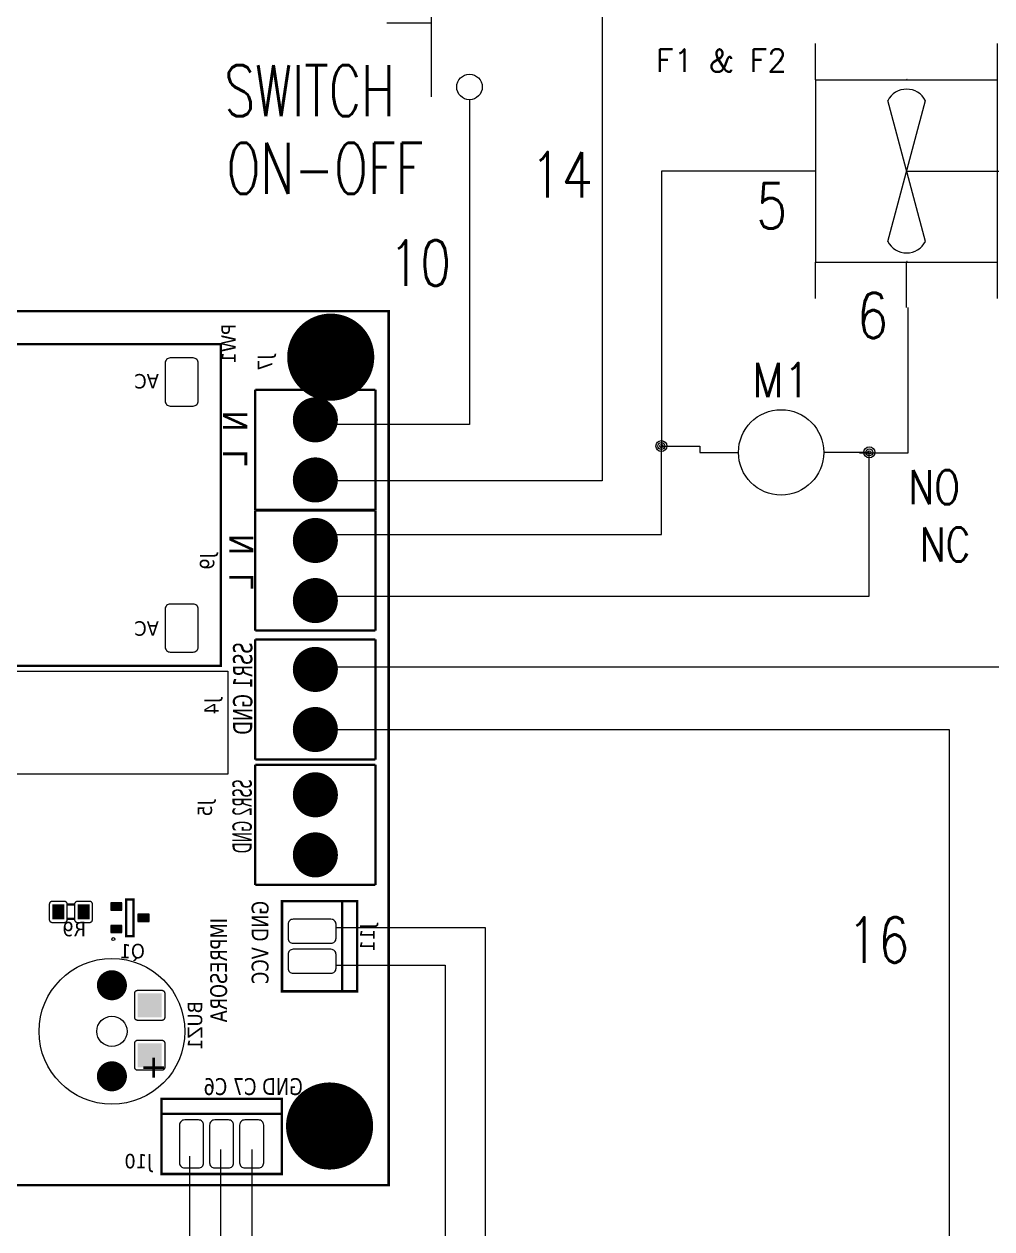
# Model space of a CAD drawing. Header units: millimetres. Extents: x 123.5 to 144.3, y 105.4 to 121.6.
# Drawn here: x 133.85 to 139.17, y 110.91 to 117.53 of the extents above; entities that cross this region are included whole.
import ezdxf
from ezdxf.enums import TextEntityAlignment as Align

# ---------------------------------------------------------------- set-up
doc = ezdxf.new("R2010")
doc.units = ezdxf.units.MM
for name, color, linetype in [('DESC', 250, 'Continuous'), ('MISC', 7, 'Continuous'), ('SYMS', 7, 'Continuous'), ('TAGS', 250, 'Continuous'), ('WIREFIXED', 7, 'Continuous'), ('WIRES', 7, 'Continuous')]:
    doc.layers.add(name, color=color, linetype=linetype)
doc.layers.add('WIRENO', color=7, linetype='Continuous', true_color=0x000000)
doc.styles.get("Standard").update_dxf_attribs({"font": 'tahoma.ttf'})
doc.styles.add('WD', font='romans.shx')

# ---------------------------------------------------------------- blocks, each defined once
blk = doc.blocks.new('VPB11')
for p, q in [((-0.0938, 0.1849), (-0.0938, -0.1801)), ((-0.2022, 0), (-0.0938, 0))]:
    blk.add_line(p, q)
for centre in [(0, 0.1562), (0, -0.1562)]:
    blk.add_circle(centre, 0.0312)
at = {"style": 'WD'}
for tag, p, width in [('INST', (0.1269, 0.3902), 0.7), ('LOC', (0.1269, 0.2206), 0.7), ('TAG1', (0.1269, 0.0644), 0.9), ('XREF', (0.1287, -0.09), 0.7), ('DESC1', (0.1287, -0.242), 0.7), ('DESC2', (0.1287, -0.3982), 0.7)]:
    blk.add_attdef(tag, p, '', height=0.125, dxfattribs=dict(at, width=width))
at = {"linetype": 'Continuous', "style": 'WD'}
for tag, height, flags, p in [('TERM01', 0.125, 8, (-0.055, 0.2223)), ('MFG', 0.01, 9, (-0.1421, -0.0881)), ('CAT', 0.01, 9, (-0.1421, -0.0731))]:
    blk.add_attdef(tag, text='', height=height, dxfattribs=dict(at, flags=flags)).set_placement(p, align=Align.RIGHT)
at = {"color": 7, "style": 'WD', "flags": 1}
for tag, p in [('X2TERM01', (0, 0.1875)), ('X8TERM02', (0, -0.1875))]:
    blk.add_attdef(tag, p, '', height=0.0125, dxfattribs=at)
at = {"color": 7, "style": 'WD'}
for tag, p in [('X4LINK', (-0.2656, 0)), ('X1LINK', (0, 0))]:
    blk.add_attdef(tag, p, '', height=0.01, dxfattribs=at)
at = {"style": 'WD'}
for tag, flags, p in [('FAMILY', 9, (-0.1421, -0.0365)), ('CONTACT', 1, (-0.1421, -0.0531))]:
    blk.add_attdef(tag, text='', height=0.01, dxfattribs=dict(at, flags=flags)).set_placement(p, align=Align.RIGHT)
at = {"linetype": 'Continuous', "style": 'WD', "flags": 9}
blk.add_attdef('ASSYCODE', text='', height=0.01, dxfattribs=at).set_placement((-0.1551, -0.1064), align=Align.CENTER)
at = {"linetype": 'Continuous', "style": 'WD', "flags": 8}
blk.add_attdef('TERM02', text='', height=0.125, dxfattribs=at).set_placement((-0.0407, -0.2291), align=Align.TOP_RIGHT)
blk = doc.blocks.new('RPAD')
blk.add_trace([(-0.5, -0.5), (-0.5, 0.5), (0.5, -0.5), (0.5, 0.5)])
blk = doc.blocks.new('EPAD')
at = {"const_width": 0.5}
blk.add_lwpolyline([(-0.25, 0, 1), (0.25, 0, 1)], format="xyb", close=True, dxfattribs=at)
blk = doc.blocks.new('mufla rampa')
for points, const_width in [([(145.7571, 110.8458), (150.3083, 110.8458), (150.3083, 113.7552), (145.7571, 113.7552), (145.7571, 110.8458)], 0.008), ([(145.7571, 110.8458), (150.3083, 110.8458), (150.3083, 113.7552), (145.7571, 113.7552), (145.7571, 110.8458)], 0.008), ([(145.7571, 110.8458), (150.3083, 110.8458), (150.3083, 113.7552), (145.7571, 113.7552), (145.7571, 110.8458)], 0.008), ([(147.6863, 112.5741), (149.7492, 112.5741), (149.7492, 113.645), (147.6863, 113.645), (147.6863, 112.5741)], 0.008), ([(147.6863, 112.5741), (149.7492, 112.5741), (149.7492, 113.645), (147.6863, 113.645), (147.6863, 112.5741)], 0.008), ([(147.6863, 112.5741), (149.7492, 112.5741), (149.7492, 113.645), (147.6863, 113.645), (147.6863, 112.5741)], 0.008), ([(150.2642, 113.493), (149.8642, 113.493)], 0.008), ([(149.8642, 113.093), (149.8642, 113.493)], 0.008), ([(150.2642, 113.493), (149.8642, 113.493)], 0.008), ([(149.8642, 113.093), (149.8642, 113.493)], 0.008), ([(150.2642, 113.493), (149.8642, 113.493)], 0.008), ([(149.8642, 113.093), (149.8642, 113.493)], 0.008), ([(150.2642, 113.093), (150.2642, 113.493)], 0.008), ([(150.2642, 113.093), (150.2642, 113.493)], 0.008), ([(150.2642, 113.093), (150.2642, 113.493)], 0.008), ([(150.2642, 113.093), (149.8642, 113.093)], 0.008), ([(150.2642, 113.093), (149.8642, 113.093)], 0.008), ([(150.2642, 113.093), (149.8642, 113.093)], 0.008), ([(150.2642, 113.0915), (149.8642, 113.0915)], 0.008), ([(149.8642, 112.6915), (149.8642, 113.0915)], 0.008), ([(150.2642, 113.0915), (149.8642, 113.0915)], 0.008), ([(149.8642, 112.6915), (149.8642, 113.0915)], 0.008), ([(150.2642, 113.0915), (149.8642, 113.0915)], 0.008), ([(149.8642, 112.6915), (149.8642, 113.0915)], 0.008), ([(150.2642, 112.6915), (150.2642, 113.0915)], 0.008), ([(150.2642, 112.6915), (150.2642, 113.0915)], 0.008), ([(150.2642, 112.6915), (150.2642, 113.0915)], 0.008), ([(150.2642, 112.6915), (149.8642, 112.6915)], 0.008), ([(150.2642, 112.6915), (149.8642, 112.6915)], 0.008), ([(150.2642, 112.6915), (149.8642, 112.6915)], 0.008), ([(149.8642, 112.6623), (150.2642, 112.6623)], 0.008), ([(149.8642, 112.6623), (149.8642, 112.2623)], 0.008), ([(149.8642, 112.6623), (150.2642, 112.6623)], 0.008), ([(149.8642, 112.6623), (149.8642, 112.2623)], 0.008), ([(149.8642, 112.6623), (150.2642, 112.6623)], 0.008), ([(149.8642, 112.6623), (149.8642, 112.2623)], 0.008), ([(150.2642, 112.6623), (150.2642, 112.2623)], 0.008), ([(150.2642, 112.6623), (150.2642, 112.2623)], 0.008), ([(150.2642, 112.6623), (150.2642, 112.2623)], 0.008), ([(149.8642, 112.2623), (150.2642, 112.2623)], 0.008), ([(149.8642, 112.2623), (150.2642, 112.2623)], 0.008), ([(149.8642, 112.2623), (150.2642, 112.2623)], 0.008), ([(149.8642, 112.245), (150.2642, 112.245)], 0.008), ([(149.8642, 112.245), (149.8642, 111.845)], 0.008), ([(149.8642, 112.245), (150.2642, 112.245)], 0.008), ([(149.8642, 112.245), (149.8642, 111.845)], 0.008), ([(149.8642, 112.245), (150.2642, 112.245)], 0.008), ([(149.8642, 112.245), (149.8642, 111.845)], 0.008), ([(150.2642, 112.245), (150.2642, 111.845)], 0.008), ([(150.2642, 112.245), (150.2642, 111.845)], 0.008), ([(150.2642, 112.245), (150.2642, 111.845)], 0.008), ([(149.8642, 111.845), (150.2642, 111.845)], 0.008), ([(149.8642, 111.845), (150.2642, 111.845)], 0.008), ([(149.8642, 111.845), (150.2642, 111.845)], 0.008), ([(149.2376, 111.7802), (149.2656, 111.7802)], 0.008), ([(149.2376, 111.7802), (149.2656, 111.7802)], 0.008), ([(149.2376, 111.7802), (149.2656, 111.7802)], 0.008), ([(149.4349, 111.7966), (149.4586, 111.7966), (149.4586, 111.6745), (149.4349, 111.6745), (149.4349, 111.7966)], 0.00787), ([(149.4349, 111.7966), (149.4586, 111.7966), (149.4586, 111.6745), (149.4349, 111.6745), (149.4349, 111.7966)], 0.00787), ([(149.4349, 111.7966), (149.4586, 111.7966), (149.4586, 111.6745), (149.4349, 111.6745), (149.4349, 111.7966)], 0.00787), ([(149.9532, 111.4909), (150.2032, 111.4909), (150.2032, 111.7909), (149.9532, 111.7909), (149.9532, 111.4909)], 0.008), ([(149.9532, 111.4909), (150.2032, 111.4909), (150.2032, 111.7909), (149.9532, 111.7909), (149.9532, 111.4909)], 0.008), ([(149.9532, 111.4909), (150.2032, 111.4909), (150.2032, 111.7909), (149.9532, 111.7909), (149.9532, 111.4909)], 0.008), ([(150.1532, 111.4909), (150.1532, 111.7909)], 0.008), ([(150.1532, 111.4909), (150.1532, 111.7909)], 0.008), ([(150.1532, 111.4909), (150.1532, 111.7909)], 0.008), ([(149.2376, 111.7322), (149.2646, 111.7322)], 0.008), ([(149.2376, 111.7322), (149.2646, 111.7322)], 0.008), ([(149.2376, 111.7322), (149.2646, 111.7322)], 0.008), ([(149.5522, 110.8829), (149.9522, 110.8829), (149.9522, 111.1329), (149.5522, 111.1329), (149.5522, 110.8829)], 0.008), ([(149.5522, 110.8829), (149.9522, 110.8829), (149.9522, 111.1329), (149.5522, 111.1329), (149.5522, 110.8829)], 0.008), ([(149.5522, 110.8829), (149.9522, 110.8829), (149.9522, 111.1329), (149.5522, 111.1329), (149.5522, 110.8829)], 0.008), ([(149.9522, 111.0829), (149.5522, 111.0829)], 0.008), ([(149.9522, 111.0829), (149.5522, 111.0829)], 0.008), ([(149.9522, 111.0829), (149.5522, 111.0829)], 0.008)]:
    blk.add_lwpolyline(points, dxfattribs=dict(const_width=const_width))
for points in [[(149.5813, 113.439), (149.6573, 113.439), (149.6608, 113.4394), (149.664, 113.4403), (149.6669, 113.4419), (149.6694, 113.4439), (149.6715, 113.4464), (149.673, 113.4493), (149.674, 113.4525), (149.6743, 113.456), (149.6743, 113.582), (149.674, 113.5855), (149.673, 113.5887), (149.6715, 113.5916), (149.6694, 113.5941), (149.6669, 113.5962), (149.664, 113.5977), (149.6608, 113.5987), (149.6573, 113.599), (149.5813, 113.599), (149.5779, 113.5987), (149.5746, 113.5977), (149.5717, 113.5962), (149.5692, 113.5941), (149.5672, 113.5916), (149.5656, 113.5887), (149.5647, 113.5855), (149.5643, 113.582), (149.5643, 113.456), (149.5647, 113.4525), (149.5656, 113.4493), (149.5672, 113.4464), (149.5692, 113.4439), (149.5717, 113.4419), (149.5746, 113.4403), (149.5779, 113.4394), (149.5813, 113.439)], [(149.5813, 112.6201), (149.6573, 112.6201), (149.6608, 112.6205), (149.664, 112.6214), (149.6669, 112.623), (149.6694, 112.625), (149.6715, 112.6275), (149.673, 112.6304), (149.674, 112.6336), (149.6743, 112.6371), (149.6743, 112.7631), (149.674, 112.7666), (149.673, 112.7698), (149.6715, 112.7727), (149.6694, 112.7752), (149.6669, 112.7773), (149.664, 112.7788), (149.6608, 112.7798), (149.6573, 112.7801), (149.5813, 112.7801), (149.5779, 112.7798), (149.5746, 112.7788), (149.5717, 112.7773), (149.5692, 112.7752), (149.5672, 112.7727), (149.5656, 112.7698), (149.5647, 112.7666), (149.5643, 112.7631), (149.5643, 112.6371), (149.5647, 112.6336), (149.5656, 112.6304), (149.5672, 112.6275), (149.5692, 112.625), (149.5717, 112.623), (149.5746, 112.6214), (149.5779, 112.6205), (149.5813, 112.6201)], [(149.1886, 111.7202), (149.2286, 111.7202), (149.2296, 111.7203), (149.2306, 111.7204), (149.2316, 111.7207), (149.2325, 111.721), (149.2334, 111.7214), (149.2342, 111.7219), (149.235, 111.7225), (149.2357, 111.7231), (149.2363, 111.7238), (149.2369, 111.7246), (149.2374, 111.7254), (149.2378, 111.7263), (149.2381, 111.7272), (149.2384, 111.7282), (149.2385, 111.7292), (149.2386, 111.7302), (149.2386, 111.7802), (149.2385, 111.7813), (149.2384, 111.7823), (149.2381, 111.7832), (149.2378, 111.7842), (149.2374, 111.785), (149.2369, 111.7859), (149.2363, 111.7866), (149.2357, 111.7873), (149.235, 111.788), (149.2342, 111.7886), (149.2334, 111.7891), (149.2325, 111.7895), (149.2316, 111.7898), (149.2306, 111.79), (149.2296, 111.7902), (149.2286, 111.7902), (149.1886, 111.7902), (149.1875, 111.7902), (149.1865, 111.79), (149.1855, 111.7898), (149.1846, 111.7895), (149.1837, 111.7891), (149.1829, 111.7886), (149.1822, 111.788), (149.1814, 111.7873), (149.1808, 111.7866), (149.1802, 111.7859), (149.1797, 111.785), (149.1793, 111.7842), (149.179, 111.7832), (149.1788, 111.7823), (149.1786, 111.7813), (149.1786, 111.7802), (149.1786, 111.7302), (149.1786, 111.7292), (149.1788, 111.7282), (149.179, 111.7272), (149.1793, 111.7263), (149.1797, 111.7254), (149.1802, 111.7246), (149.1808, 111.7238), (149.1814, 111.7231), (149.1822, 111.7225), (149.1829, 111.7219), (149.1837, 111.7214), (149.1846, 111.721), (149.1855, 111.7207), (149.1865, 111.7204), (149.1875, 111.7203), (149.1886, 111.7202)], [(149.2726, 111.7202), (149.3126, 111.7202), (149.3136, 111.7203), (149.3146, 111.7204), (149.3156, 111.7207), (149.3165, 111.721), (149.3174, 111.7214), (149.3182, 111.7219), (149.319, 111.7225), (149.3197, 111.7231), (149.3203, 111.7238), (149.3209, 111.7246), (149.3214, 111.7254), (149.3218, 111.7263), (149.3221, 111.7272), (149.3224, 111.7282), (149.3225, 111.7292), (149.3226, 111.7302), (149.3226, 111.7802), (149.3225, 111.7813), (149.3224, 111.7823), (149.3221, 111.7832), (149.3218, 111.7842), (149.3214, 111.785), (149.3209, 111.7859), (149.3203, 111.7866), (149.3197, 111.7873), (149.319, 111.788), (149.3182, 111.7886), (149.3174, 111.7891), (149.3165, 111.7895), (149.3156, 111.7898), (149.3146, 111.79), (149.3136, 111.7902), (149.3126, 111.7902), (149.2726, 111.7902), (149.2715, 111.7902), (149.2705, 111.79), (149.2695, 111.7898), (149.2686, 111.7895), (149.2677, 111.7891), (149.2669, 111.7886), (149.2662, 111.788), (149.2654, 111.7873), (149.2648, 111.7866), (149.2642, 111.7859), (149.2637, 111.785), (149.2633, 111.7842), (149.263, 111.7832), (149.2628, 111.7823), (149.2626, 111.7813), (149.2626, 111.7802), (149.2626, 111.7302), (149.2626, 111.7292), (149.2628, 111.7282), (149.263, 111.7272), (149.2633, 111.7263), (149.2637, 111.7254), (149.2642, 111.7246), (149.2648, 111.7238), (149.2654, 111.7231), (149.2662, 111.7225), (149.2669, 111.7219), (149.2677, 111.7214), (149.2686, 111.721), (149.2695, 111.7207), (149.2705, 111.7204), (149.2715, 111.7203), (149.2726, 111.7202)], [(149.383, 111.785), (149.383, 111.761), (149.42, 111.761), (149.42, 111.785), (149.383, 111.785)], [(149.4735, 111.7476), (149.4735, 111.7236), (149.5105, 111.7236), (149.5105, 111.7476), (149.4735, 111.7476)], [(150.1332, 111.6679), (150.1332, 111.7139), (150.1329, 111.7173), (150.1319, 111.7205), (150.1304, 111.7234), (150.1283, 111.7259), (150.1258, 111.728), (150.1229, 111.7295), (150.1197, 111.7305), (150.1162, 111.7309), (149.9902, 111.7309), (149.9867, 111.7305), (149.9835, 111.7295), (149.9806, 111.728), (149.9781, 111.7259), (149.9761, 111.7234), (149.9745, 111.7205), (149.9735, 111.7173), (149.9732, 111.7139), (149.9732, 111.6679), (149.9735, 111.6644), (149.9745, 111.6612), (149.9761, 111.6583), (149.9781, 111.6558), (149.9806, 111.6537), (149.9835, 111.6522), (149.9867, 111.6512), (149.9902, 111.6509), (150.1162, 111.6509), (150.1197, 111.6512), (150.1229, 111.6522), (150.1258, 111.6537), (150.1283, 111.6558), (150.1304, 111.6583), (150.1319, 111.6612), (150.1329, 111.6644), (150.1332, 111.6679)], [(149.383, 111.7102), (149.383, 111.6862), (149.42, 111.6862), (149.42, 111.7102), (149.383, 111.7102)], [(150.1332, 111.5679), (150.1332, 111.6139), (150.1329, 111.6173), (150.1319, 111.6205), (150.1304, 111.6234), (150.1283, 111.6259), (150.1258, 111.628), (150.1229, 111.6295), (150.1197, 111.6305), (150.1162, 111.6309), (149.9902, 111.6309), (149.9867, 111.6305), (149.9835, 111.6295), (149.9806, 111.628), (149.9781, 111.6259), (149.9761, 111.6234), (149.9745, 111.6205), (149.9735, 111.6173), (149.9732, 111.6139), (149.9732, 111.5679), (149.9735, 111.5644), (149.9745, 111.5612), (149.9761, 111.5583), (149.9781, 111.5558), (149.9806, 111.5537), (149.9835, 111.5522), (149.9867, 111.5512), (149.9902, 111.5509), (150.1162, 111.5509), (150.1197, 111.5512), (150.1229, 111.5522), (150.1258, 111.5537), (150.1283, 111.5558), (150.1304, 111.5583), (150.1319, 111.5612), (150.1329, 111.5644), (150.1332, 111.5679)], [(149.563, 111.4842), (149.563, 111.4042), (149.563, 111.4032), (149.5628, 111.4022), (149.5626, 111.4012), (149.5623, 111.4003), (149.5618, 111.3994), (149.5613, 111.3986), (149.5608, 111.3978), (149.5601, 111.3971), (149.5594, 111.3965), (149.5587, 111.3959), (149.5578, 111.3954), (149.557, 111.395), (149.556, 111.3947), (149.5551, 111.3944), (149.5541, 111.3943), (149.553, 111.3942), (149.473, 111.3942), (149.472, 111.3943), (149.471, 111.3944), (149.47, 111.3947), (149.4691, 111.395), (149.4682, 111.3954), (149.4674, 111.3959), (149.4666, 111.3965), (149.4659, 111.3971), (149.4653, 111.3978), (149.4647, 111.3986), (149.4642, 111.3994), (149.4638, 111.4003), (149.4635, 111.4012), (149.4632, 111.4022), (149.4631, 111.4032), (149.463, 111.4042), (149.463, 111.4842), (149.4631, 111.4853), (149.4632, 111.4863), (149.4635, 111.4872), (149.4638, 111.4881), (149.4642, 111.489), (149.4647, 111.4899), (149.4653, 111.4906), (149.4659, 111.4913), (149.4666, 111.492), (149.4674, 111.4925), (149.4682, 111.493), (149.4691, 111.4934), (149.47, 111.4938), (149.471, 111.494), (149.472, 111.4942), (149.473, 111.4942), (149.553, 111.4942), (149.5541, 111.4942), (149.5551, 111.494), (149.556, 111.4938), (149.557, 111.4934), (149.5578, 111.493), (149.5587, 111.4925), (149.5594, 111.492), (149.5601, 111.4913), (149.5608, 111.4906), (149.5613, 111.4899), (149.5618, 111.489), (149.5623, 111.4881), (149.5626, 111.4872), (149.5628, 111.4863), (149.563, 111.4853), (149.563, 111.4842)], [(149.563, 111.3182), (149.563, 111.2382), (149.563, 111.2372), (149.5628, 111.2362), (149.5626, 111.2352), (149.5623, 111.2343), (149.5618, 111.2334), (149.5613, 111.2326), (149.5608, 111.2318), (149.5601, 111.2311), (149.5594, 111.2305), (149.5587, 111.2299), (149.5578, 111.2294), (149.557, 111.229), (149.556, 111.2287), (149.5551, 111.2284), (149.5541, 111.2283), (149.553, 111.2282), (149.473, 111.2282), (149.472, 111.2283), (149.471, 111.2284), (149.47, 111.2287), (149.4691, 111.229), (149.4682, 111.2294), (149.4674, 111.2299), (149.4666, 111.2305), (149.4659, 111.2311), (149.4653, 111.2318), (149.4647, 111.2326), (149.4642, 111.2334), (149.4638, 111.2343), (149.4635, 111.2352), (149.4632, 111.2362), (149.4631, 111.2372), (149.463, 111.2382), (149.463, 111.3182), (149.4631, 111.3193), (149.4632, 111.3203), (149.4635, 111.3212), (149.4638, 111.3221), (149.4642, 111.323), (149.4647, 111.3239), (149.4653, 111.3246), (149.4659, 111.3253), (149.4666, 111.326), (149.4674, 111.3265), (149.4682, 111.327), (149.4691, 111.3274), (149.47, 111.3278), (149.471, 111.328), (149.472, 111.3282), (149.473, 111.3282), (149.553, 111.3282), (149.5541, 111.3282), (149.5551, 111.328), (149.556, 111.3278), (149.557, 111.3274), (149.5578, 111.327), (149.5587, 111.3265), (149.5594, 111.326), (149.5601, 111.3253), (149.5608, 111.3246), (149.5613, 111.3239), (149.5618, 111.323), (149.5623, 111.3221), (149.5626, 111.3212), (149.5628, 111.3203), (149.563, 111.3193), (149.563, 111.3182)], [(149.6752, 111.0629), (149.6292, 111.0629), (149.6257, 111.0625), (149.6225, 111.0615), (149.6196, 111.06), (149.6171, 111.0579), (149.6151, 111.0554), (149.6135, 111.0525), (149.6125, 111.0493), (149.6122, 111.0459), (149.6122, 110.9199), (149.6125, 110.9164), (149.6135, 110.9132), (149.6151, 110.9103), (149.6171, 110.9078), (149.6196, 110.9057), (149.6225, 110.9042), (149.6257, 110.9032), (149.6292, 110.9029), (149.6752, 110.9029), (149.6787, 110.9032), (149.6819, 110.9042), (149.6848, 110.9057), (149.6873, 110.9078), (149.6894, 110.9103), (149.6909, 110.9132), (149.6919, 110.9164), (149.6922, 110.9199), (149.6922, 111.0459), (149.6919, 111.0493), (149.6909, 111.0525), (149.6894, 111.0554), (149.6873, 111.0579), (149.6848, 111.06), (149.6819, 111.0615), (149.6787, 111.0625), (149.6752, 111.0629)], [(149.7752, 111.0629), (149.7292, 111.0629), (149.7257, 111.0625), (149.7225, 111.0615), (149.7196, 111.06), (149.7171, 111.0579), (149.7151, 111.0554), (149.7135, 111.0525), (149.7125, 111.0493), (149.7122, 111.0459), (149.7122, 110.9199), (149.7125, 110.9164), (149.7135, 110.9132), (149.7151, 110.9103), (149.7171, 110.9078), (149.7196, 110.9057), (149.7225, 110.9042), (149.7257, 110.9032), (149.7292, 110.9029), (149.7752, 110.9029), (149.7787, 110.9032), (149.7819, 110.9042), (149.7848, 110.9057), (149.7873, 110.9078), (149.7894, 110.9103), (149.7909, 110.9132), (149.7919, 110.9164), (149.7922, 110.9199), (149.7922, 111.0459), (149.7919, 111.0493), (149.7909, 111.0525), (149.7894, 111.0554), (149.7873, 111.0579), (149.7848, 111.06), (149.7819, 111.0615), (149.7787, 111.0625), (149.7752, 111.0629)], [(149.8752, 111.0629), (149.8292, 111.0629), (149.8257, 111.0625), (149.8225, 111.0615), (149.8196, 111.06), (149.8171, 111.0579), (149.8151, 111.0554), (149.8135, 111.0525), (149.8125, 111.0493), (149.8122, 111.0459), (149.8122, 110.9199), (149.8125, 110.9164), (149.8135, 110.9132), (149.8151, 110.9103), (149.8171, 110.9078), (149.8196, 110.9057), (149.8225, 110.9042), (149.8257, 110.9032), (149.8292, 110.9029), (149.8752, 110.9029), (149.8787, 110.9032), (149.8819, 110.9042), (149.8848, 110.9057), (149.8873, 110.9078), (149.8894, 110.9103), (149.8909, 110.9132), (149.8919, 110.9164), (149.8922, 110.9199), (149.8922, 111.0459), (149.8919, 111.0493), (149.8909, 111.0525), (149.8894, 111.0554), (149.8873, 111.0579), (149.8848, 111.06), (149.8819, 111.0615), (149.8787, 111.0625), (149.8752, 111.0629)]]:
    blk.add_lwpolyline(points, close=True)
blk.add_lwpolyline([(149.7726, 112.2132), (148.4942, 112.2132), (148.4942, 112.5569), (149.7726, 112.5569), (149.7726, 112.2132)])
for centre, radius in [((149.3916, 111.6647), 0.00492), ((149.3916, 111.6647), 0.00492), ((149.3916, 111.6647), 0.00492), ((149.387, 111.3576), 0.2426), ((149.387, 111.3576), 0.2426), ((149.387, 111.3576), 0.2426), ((149.387, 111.3576), 0.0504), ((149.387, 111.3576), 0.0504), ((149.387, 111.3576), 0.0504)]:
    blk.add_circle(centre, radius)
for p, xscale, yscale in [((150.1154, 113.6017), 0.29, 0.29), ((150.0642, 113.393), 0.15, 0.15), ((150.0642, 113.193), 0.15, 0.15), ((150.0642, 112.9915), 0.15, 0.15), ((150.0642, 112.7915), 0.15, 0.15), ((150.0642, 112.5623), 0.15, 0.15), ((150.0642, 112.3623), 0.15, 0.15), ((150.0642, 112.145), 0.15, 0.15), ((150.0642, 111.945), 0.15, 0.15), ((149.387, 111.5111), 0.1, 0.1), ((149.387, 111.208), 0.1, 0.1), ((150.1115, 111.0426), 0.29, 0.29)]:
    blk.add_blockref('EPAD', p, dxfattribs=dict(xscale=xscale, yscale=yscale))
for p, xscale, yscale, rotation in [((149.2086, 111.7552), 0.04, 0.05, 180), ((149.2926, 111.7552), 0.04, 0.05, 180), ((149.4015, 111.773), 0.024, 0.037, 90), ((149.492, 111.7356), 0.024, 0.037, 90), ((149.4015, 111.6982), 0.024, 0.037, 90), ((149.513, 111.4442), 0.08, 0.08, 270), ((149.513, 111.2782), 0.08, 0.08, 270)]:
    blk.add_blockref('RPAD', p, dxfattribs=dict(xscale=xscale, yscale=yscale, rotation=rotation))
at = {"text_generation_flag": 2}
for s, height, rotation, width, p in [('PW1', 0.048, 90, 1.041667, (149.7994, 113.7121)), ('PW1', 0.048, 90, 1.041667, (149.7994, 113.7121)), ('PW1', 0.048, 90, 1.041667, (149.7994, 113.7121)), ('J7', 0.048, 90, 1.041667, (149.9206, 113.6107)), ('J7', 0.048, 90, 1.041667, (149.9206, 113.6107)), ('J7', 0.048, 90, 1.041667, (149.9206, 113.6107)), ('J9', 0.048, 90, 1.041667, (149.7277, 112.9493)), ('J9', 0.048, 90, 1.041667, (149.7277, 112.9493)), ('J9', 0.048, 90, 1.041667, (149.7277, 112.9493)), ('SSR1 GND', 0.064, 90, 0.78125, (149.8542, 112.6524)), ('SSR1 GND', 0.064, 90, 0.78125, (149.8542, 112.6524)), ('SSR1 GND', 0.064, 90, 0.78125, (149.8542, 112.6524)), ('J4', 0.048, 90, 1.041667, (149.7425, 112.4675)), ('J4', 0.048, 90, 1.041667, (149.7425, 112.4675)), ('J4', 0.048, 90, 1.041667, (149.7425, 112.4675)), ('SSR2 GND', 0.064, 90, 0.625, (149.8523, 112.1962)), ('SSR2 GND', 0.064, 90, 0.625, (149.8523, 112.1962)), ('SSR2 GND', 0.064, 90, 0.625, (149.8523, 112.1962)), ('J5', 0.048, 90, 1.041667, (149.7201, 112.127)), ('J5', 0.048, 90, 1.041667, (149.7201, 112.127)), ('J5', 0.048, 90, 1.041667, (149.7201, 112.127)), ('GND VCC', 0.056, 90, 0.892857, (149.9082, 111.7919)), ('GND VCC', 0.056, 90, 0.892857, (149.9082, 111.7919)), ('GND VCC', 0.056, 90, 0.892857, (149.9082, 111.7919)), ('IMPRESORA', 0.056, 90, 0.892857, (149.7702, 111.7349)), ('IMPRESORA', 0.056, 90, 0.892857, (149.7702, 111.7349)), ('IMPRESORA', 0.056, 90, 0.892857, (149.7702, 111.7349)), ('J11', 0.048, 90, 1.041667, (150.2612, 111.7159)), ('J11', 0.048, 90, 1.041667, (150.2612, 111.7159)), ('J11', 0.048, 90, 1.041667, (150.2612, 111.7159)), ('BUZ1', 0.048, 90, 1.041667, (149.6876, 111.4576)), ('BUZ1', 0.048, 90, 1.041667, (149.6876, 111.4576)), ('BUZ1', 0.048, 90, 1.041667, (149.6876, 111.4576)), ('+', 0.08, 270, 1.125, (149.4915, 111.1922)), ('+', 0.08, 270, 1.125, (149.4915, 111.1922)), ('+', 0.08, 270, 1.125, (149.4915, 111.1922))]:
    blk.add_text(s, height=height, rotation=rotation, dxfattribs=dict(at, width=width)).set_placement(p)
at = {"width": 1.041667}
for p in [(149.5432, 113.5455), (149.5432, 113.5455), (149.5432, 113.5455), (149.5432, 112.7226), (149.5432, 112.7226), (149.5432, 112.7226)]:
    blk.add_text('AC', height=0.048, rotation=180, dxfattribs=at).set_placement(p)
at = {"text_generation_flag": 2}
for p in [(149.8373, 113.4245), (149.8373, 113.4245), (149.8373, 113.4245), (149.8583, 113.0135), (149.8583, 113.0135), (149.8583, 113.0135)]:
    blk.add_text('N  L', height=0.08, rotation=90, dxfattribs=at).set_placement(p)
for s, height, width, p in [('R9', 0.048, 1.041667, (149.3006, 111.6742)), ('R9', 0.048, 1.041667, (149.3006, 111.6742)), ('R9', 0.048, 1.041667, (149.3006, 111.6742)), ('Q1', 0.048, 1.041667, (149.4967, 111.6008)), ('Q1', 0.048, 1.041667, (149.4967, 111.6008)), ('Q1', 0.048, 1.041667, (149.4967, 111.6008)), ('GND C7 C6', 0.056, 0.892857, (150.0224, 111.1459)), ('GND C7 C6', 0.056, 0.892857, (150.0224, 111.1459)), ('GND C7 C6', 0.056, 0.892857, (150.0224, 111.1459)), ('J10', 0.048, 1.041667, (149.5212, 110.9018)), ('J10', 0.048, 1.041667, (149.5212, 110.9018)), ('J10', 0.048, 1.041667, (149.5212, 110.9018))]:
    blk.add_text(s, height=height, dxfattribs=dict(at, width=width)).set_placement(p)
blk = doc.blocks.new('WD_WNV')
at = {"style": 'WD', "flags": 1}
for tag, p in [('W01USER', (-0.0625, 0.0938)), ('W02USER', (-0.0625, 0.0859)), ('W03USER', (-0.0625, 0.0781)), ('W04USER', (-0.0625, 0.0703)), ('W05USER', (-0.0625, 0.0625)), ('W06USER', (-0.0625, 0.0547)), ('W07USER', (-0.0625, 0.0469)), ('W08USER', (-0.0625, 0.0391)), ('W09USER', (-0.0625, 0.0312)), ('W10USER', (-0.0625, 0.0234))]:
    blk.add_attdef(tag, text='', height=0.005, dxfattribs=at).set_placement(p, align=Align.CENTER)
at = {"linetype": 'Continuous', "style": 'WD', "width": 0.8}
blk.add_attdef('WIRENO', text='', height=0.125, dxfattribs=at).set_placement((-0.05, 0), align=Align.MIDDLE_RIGHT)
blk = doc.blocks.new('HMS1')
blk.add_circle((0, 0), 0.1562)
at = {"style": 'WD'}
for tag, width, p in [('INST', 0.7, (0.0055, 0.5282)), ('LOC', 0.7, (0.0055, 0.3586)), ('TAG1', 0.9, (0, 0.2024))]:
    blk.add_attdef(tag, text='', height=0.125, dxfattribs=dict(at, width=width)).set_placement(p, align=Align.CENTER)
at = {"style": 'WD', "flags": 9}
blk.add_attdef('FAMILY', text='', height=0.01, dxfattribs=at).set_placement((-0.0053, 0.1698), align=Align.CENTER)
at = {"style": 'WD'}
for tag, p, width in [('DESC1', (1.126, 0.0757), 0.9), ('DESC2', (1.126, -0.0806), 0.9), ('DESC3', (1.126, -0.2368), 0.9), ('XREFNO', (1.3591, -0.3931), 0.8), ('XREFNC', (1.3591, -0.5493), 0.8)]:
    blk.add_attdef(tag, p, '', height=0.125, dxfattribs=dict(at, width=width))
at = {"linetype": 'Continuous', "style": 'WD', "flags": 1}
for tag, p in [('MFG', (0, 0.1404)), ('CAT', (0, 0.1593))]:
    blk.add_attdef(tag, text='', height=0.01, dxfattribs=at).set_placement(p, align=Align.MIDDLE)
at = {"linetype": 'Continuous', "style": 'WD', "flags": 9}
blk.add_attdef('ASSYCODE', text='', height=0.01, dxfattribs=at).set_placement((0.0004, 0.1129), align=Align.CENTER)
at = {"style": 'WD', "flags": 1}
for tag, p in [('X4TERM01', (-0.1562, 0)), ('X1TERM02', (0.1562, 0))]:
    blk.add_attdef(tag, p, '', height=0.0125, dxfattribs=at)
at = {"linetype": 'Continuous', "style": 'WD'}
blk.add_attdef('TERM01', text='', height=0.125, dxfattribs=at).set_placement((-0.2, -0.0349), align=Align.TOP_RIGHT)
blk.add_attdef('TERM02', text='', height=0.125, dxfattribs=at).set_placement((0.2, -0.0349), align=Align.TOP_LEFT)
at = {"style": 'WD', "width": 0.8, "flags": 8}
for tag, p in [('NO', (1.126, -0.3931)), ('NC', (1.126, -0.5493))]:
    blk.add_attdef(tag, p, '', height=0.125, dxfattribs=at)
blk = doc.blocks.new('HM1_AXIAL_FLOW_FAN1')
for p, q in [((-0.5, 0.5), (-0.5, 0.7)), ((0.5, 0.5), (0.5, 0.7)), ((-0.5, 0.5), (0.5, 0.5)), ((-0.5, 0.5), (-0.5, -0.5)), ((0.5, -0.5), (0.5, 0.5)), ((-0.1035, -0.3864), (0.1035, 0.3864)), ((0.1035, -0.3864), (-0.1035, 0.3864)), ((0, 0), (0.75, 0)), ((-0.5, -0.5), (0.5, -0.5)), ((-0.5, -0.7), (-0.5, -0.5)), ((0.5, -0.7), (0.5, -0.5))]:
    blk.add_line(p, q)
for centre, start, end in [((0, 0.3333), 27.1247, 152.8753), ((0, -0.3333), 207.1247, 332.8753)]:
    blk.add_arc(centre, 0.1163, start, end)
at = {"style": 'WD'}
for tag, height, p in [('INST', 0.125, (-0.6584, 0.9141)), ('LOC', 0.125, (-0.6599, 0.7377)), ('TAG1', 0.125, (-0.6584, 0.5443)), ('TERM01', 0.0625, (-0.5105, 0.0158))]:
    blk.add_attdef(tag, text='', height=height, dxfattribs=at).set_placement(p, align=Align.RIGHT)
for tag, p, height in [('TERM04', (0.0085, 0.5105), 0.0625), ('X2TERM04', (0, 0.5), 0.005), ('TERM03', (0.5108, 0.0122), 0.0625), ('X4TERM01', (-0.5, 0), 0.01), ('X1TERM03', (0.5, 0), 0.005), ('RATING1', (0.5488, -0.2366), 0.125), ('DESC1', (0.5488, -0.4531), 0.125), ('X8TERM02', (0, -0.5), 0.005), ('TERM02', (0.0022, -0.5726), 0.0625), ('DESC2', (0.5488, -0.6371), 0.125), ('DESC3', (0.5488, -0.827), 0.125), ('WDTAGALT', (0.5689, -1.0055), 0.125)]:
    blk.add_attdef(tag, p, '', height=height, dxfattribs=at)
blk.add_attdef('XREF', text='', height=0.0625, rotation=0.0625, dxfattribs=at).set_placement((0.7262, 0.5576), align=Align.TOP_CENTER)
at = {"style": 'WD', "flags": 1}
for tag, p in [('FAMILY', (-0.5868, -0.2776)), ('CAT', (-0.5868, -0.3218)), ('MFG', (-0.5851, -0.3534)), ('ASSYCODE', (-0.557, -0.3825)), ('WDTYPE', (-0.572, -0.4187))]:
    blk.add_attdef(tag, text='', height=0.01, dxfattribs=at).set_placement(p, align=Align.CENTER)
blk = doc.blocks.new('WDDOT')
for radius in [0.03, 0.0187, 0.00929]:
    blk.add_circle((0, 0), radius)
blk = doc.blocks.new('WD_WNH')
at = {"linetype": 'Continuous', "style": 'WD', "width": 0.8}
blk.add_attdef('WIRENO', text='', height=0.125, dxfattribs=at).set_placement((0, 0.0625), align=Align.CENTER)
at = {"style": 'WD', "flags": 1}
for tag, p in [('W01USER', (0, 0.0781)), ('W02USER', (0, 0.0703)), ('W03USER', (0, 0.0625)), ('W04USER', (0, 0.0547)), ('W05USER', (0, 0.0469)), ('W06USER', (0, 0.0391)), ('W07USER', (0, 0.0312)), ('W08USER', (0, 0.0234)), ('W09USER', (0, 0.0156)), ('W10USER', (0, 0.0078))]:
    blk.add_attdef(tag, text='', height=0.005, dxfattribs=at).set_placement(p, align=Align.CENTER)

msp = doc.modelspace()

# ---------------------------------------------------------------- linework, layer by layer
at = {"layer": 'WIRES'}
for p, q in [((137.0278, 118.4468), (137.0278, 115.017)), ((136.2988, 117.1098), (136.2988, 115.3272)), ((138.1995, 116.7185), (137.3526, 116.7185)), ((137.3526, 116.7185), (137.3526, 115.2079)), ((138.6995, 115.9685), (138.6995, 116.2185)), ((138.7064, 115.9685), (138.7064, 115.1691)), ((136.2988, 115.3272), (135.4603, 115.3272)), ((137.3526, 114.7218), (137.3526, 115.2079)), ((137.3526, 115.2079), (137.5642, 115.2079)), ((137.5642, 115.2079), (137.5642, 115.1733)), ((137.5642, 115.1733), (137.7758, 115.1733)), ((138.4946, 115.1733), (138.2446, 115.1733)), ((138.7064, 115.1691), (138.4401, 115.1691)), ((138.4946, 114.3835), (138.4946, 115.1733)), ((137.0278, 115.017), (135.4866, 115.017)), ((135.533, 114.7218), (137.3526, 114.7218)), ((135.4272, 114.3835), (138.4946, 114.3835)), ((139.4678, 113.9936), (135.5328, 113.9936)), ((135.5114, 113.6518), (138.9332, 113.6518)), ((138.9332, 113.6518), (138.9332, 110.4897)), ((135.566, 112.5638), (136.3857, 112.5638)), ((136.3857, 112.5638), (136.3857, 107.4864)), ((135.566, 112.3563), (136.1658, 112.3563)), ((136.1658, 112.3563), (136.1658, 107.8038)), ((134.7608, 111.3074), (134.7608, 108.6589)), ((134.9318, 111.344), (134.9318, 110.3296)), ((135.1029, 111.344), (135.1029, 110.055))]:
    msp.add_line(p, q, dxfattribs=at)

# ---------------------------------------------------------------- block references
at = {"layer": 'DESC', "xscale": 1.65, "yscale": 1.65, "zscale": 1.65}
msp.add_blockref('mufla rampa', (-112.1538, -71.7467), dxfattribs=at)
at = {"layer": 'SYMS'}
ref = msp.add_blockref('VPB11', (136.2988, 117.5316), dxfattribs=dict(at, xscale=2.25, yscale=2.25, zscale=2.25))
ref.add_attrib('DESC2', 'ON-OFF', (134.9647, 116.5928), dxfattribs={"layer": 'DESC', "height": 0.28125, "style": 'WD', "width": 0.7})
ref.add_attrib('DESC1', 'SWITCH', (134.9522, 117.0188), dxfattribs={"layer": 'DESC', "height": 0.28125, "style": 'WD', "width": 0.7})
ref.add_attrib('TAG1', 'PB1', (134.8737, 117.7747), dxfattribs={"layer": 'TAGS', "height": 0.28125, "style": 'WD', "width": 0.9})
ref = msp.add_blockref('HM1_AXIAL_FLOW_FAN1', (138.6995, 116.7185), dxfattribs=at)
ref.add_attrib('TAG1', 'F1 & F2', dxfattribs={"layer": 'TAGS', "height": 0.125, "style": 'WD'}).set_placement((138.0412, 117.2628), align=Align.RIGHT)
ref.add_attrib('DESC1', 'AXIAL', (139.2483, 116.2654), dxfattribs={"layer": 'DESC', "height": 0.125, "style": 'WD'})
ref.add_attrib('X8TERM02', '6', (138.6995, 116.2185), dxfattribs={"layer": 'MISC', "height": 0.005, "style": 'WD'})
ref.add_attrib('X2TERM04', '5', (138.6995, 117.2185), dxfattribs={"layer": 'MISC', "height": 0.005, "style": 'WD'})
ref = msp.add_blockref('HMS1', (138.0102, 115.1733), dxfattribs=dict(at, xscale=1.5, yscale=1.5, zscale=1.5))
ref.add_attrib('NC', 'NC', (138.7728, 114.5738), dxfattribs={"layer": 'MISC', "height": 0.1875, "style": 'WD', "width": 0.8, "flags": 8})
ref.add_attrib('NO', 'NO', (138.7098, 114.8883), dxfattribs={"layer": 'MISC', "height": 0.1875, "style": 'WD', "width": 0.8, "flags": 8})
ref.add_attrib('TAG1', 'M1', dxfattribs={"layer": 'TAGS', "height": 0.1875, "style": 'WD', "width": 0.9}).set_placement((138.0102, 115.4768), align=Align.CENTER)
for p in [(137.3526, 115.2079), (138.4946, 115.1733), (138.4946, 115.1733)]:
    msp.add_blockref('WDDOT', p, dxfattribs=at)
at = {"layer": 'WIREFIXED'}
ref = msp.add_blockref('WD_WNH', (137.9585, 116.2775), dxfattribs=dict(at, xscale=2, yscale=2, zscale=2))
ref.add_attrib('WIRENOF', '5', dxfattribs={"linetype": 'Continuous', "height": 0.25, "style": 'WD', "width": 0.8}).set_placement((137.9585, 116.4025), align=Align.CENTER)
ref = msp.add_blockref('WD_WNV', (136.2984, 116.2133), dxfattribs=dict(at, xscale=2, yscale=2, zscale=2))
ref.add_attrib('WIRENOF', '10', dxfattribs={"linetype": 'Continuous', "height": 0.25, "style": 'WD', "width": 0.8}).set_placement((136.1984, 116.2133), align=Align.MIDDLE_RIGHT)
ref = msp.add_blockref('WD_WNV', (138.6986, 115.9248), dxfattribs=dict(at, xscale=2, yscale=2, zscale=2))
ref.add_attrib('WIRENOF', '6', dxfattribs={"linetype": 'Continuous', "height": 0.25, "style": 'WD', "width": 0.8}).set_placement((138.5986, 115.9248), align=Align.MIDDLE_RIGHT)
at = {"layer": 'WIRENO'}
ref = msp.add_blockref('WD_WNV', (137.076, 116.6975), dxfattribs=dict(at, xscale=2, yscale=2, zscale=2))
ref.add_attrib('WIRENO', '14', dxfattribs={"linetype": 'Continuous', "height": 0.25, "style": 'WD', "width": 0.8}).set_placement((136.976, 116.6975), align=Align.MIDDLE_RIGHT)
ref = msp.add_blockref('WD_WNV', (138.4416, 112.5799), dxfattribs=dict(at, xscale=2, yscale=2, zscale=2))
ref.add_attrib('WIRENO', '16', dxfattribs={"linetype": 'Continuous', "height": 0.25, "style": 'WD', "width": 0.8}).set_placement((138.7151, 112.4948), align=Align.MIDDLE_RIGHT)

doc.saveas('drawing.dxf')
